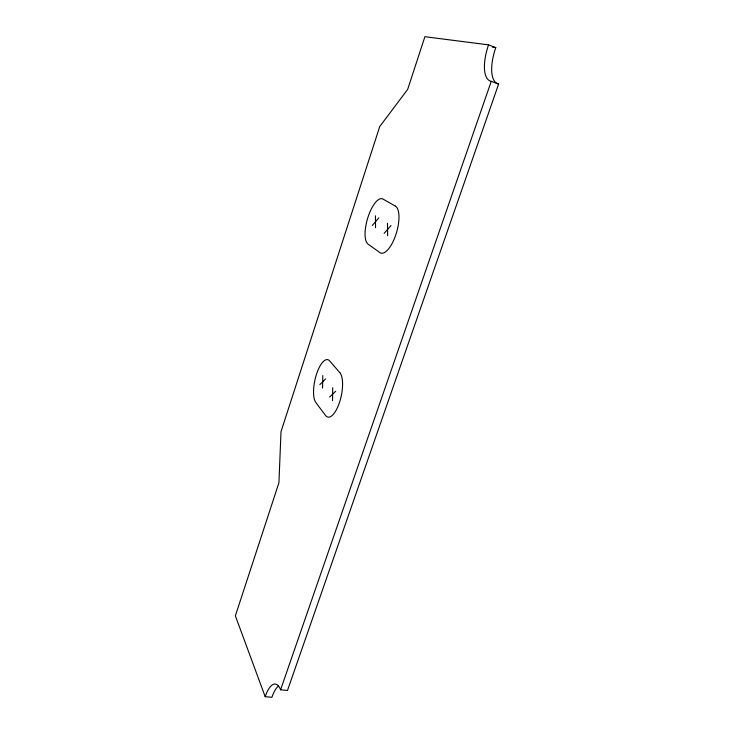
<?xml version="1.0" encoding="UTF-8"?>
<svg xmlns="http://www.w3.org/2000/svg" width="734" height="734" viewBox="0 0 734 734"><rect width="100%" height="100%" fill="white"/><g stroke="black" fill="none" stroke-linecap="round" stroke-linejoin="round"><path stroke-width="1.1" d="M332.52 400.654L332.731 387.726M322.547 388.038L322.813 375.579M265.194 696.676A31.278 10.643 -84.3 0 1 280.59 689.804L491.248 81.355A37.085 14.882 -68.6 0 1 488.541 44.875L424.913 36.7L407.654 89.429L379.735 126.542L281.012 431.647L278.929 482.743L235.366 615.835L265.194 696.676L271.91 697.3A31.195 10.781 -84.4 0 1 278.47 686.033M488.541 44.875L495.78 47.6A36.966 15.065 -68.4 0 0 498.634 84.025L287.489 690.465L280.59 689.804M372.239 225.558L378.79 217.86M384.139 233.366L391.029 225.512M319.831 384.607L325.557 378.937M329.639 397.002L335.649 391.295M492.386 47.15L495.78 47.6M491.248 81.355L498.634 84.025M387.488 223.301L387.635 235.66M375.459 215.787L375.533 227.714M395.351 206.098L382.974 199.061A23.873 8.698 -74 0 0 368.092 216.842A23.873 8.698 -74 0 0 368.101 244.156L379.854 252.56A24.626 9.276 -74 0 0 395.874 234.623A24.626 9.276 -74 0 0 395.351 206.098M339.805 372.633L329.594 360.844A22.717 8.12 -77.6 0 0 316.565 374.028A22.717 8.12 -77.6 0 0 315.84 402.516L325.52 415.462A23.424 8.624 -77.8 0 0 339.466 402.516A23.424 8.624 -77.8 0 0 339.805 372.633"/></g></svg>
